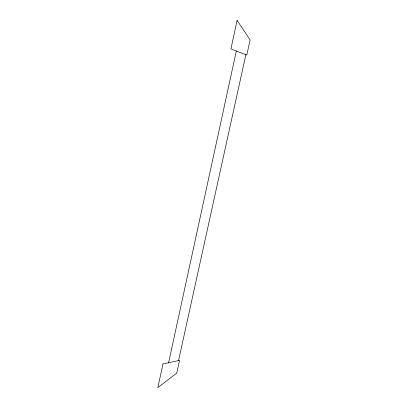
<?xml version="1.0" encoding="UTF-8"?>
<svg xmlns="http://www.w3.org/2000/svg" width="408" height="408" viewBox="0 0 408 408"><rect width="100%" height="100%" fill="white"/><g stroke="black" fill="none" stroke-linecap="round" stroke-linejoin="round"><path stroke-width="0.61" d="M168.601 362.743L236.329 51.01M178.561 360.575L245.856 54.692M162.965 363.967L157.865 387.6L176.73 373.101L179.535 360.366L162.965 363.967M237.084 20.4L230.928 48.924L246.789 55.055L250.135 39.867L237.084 20.4"/></g></svg>
